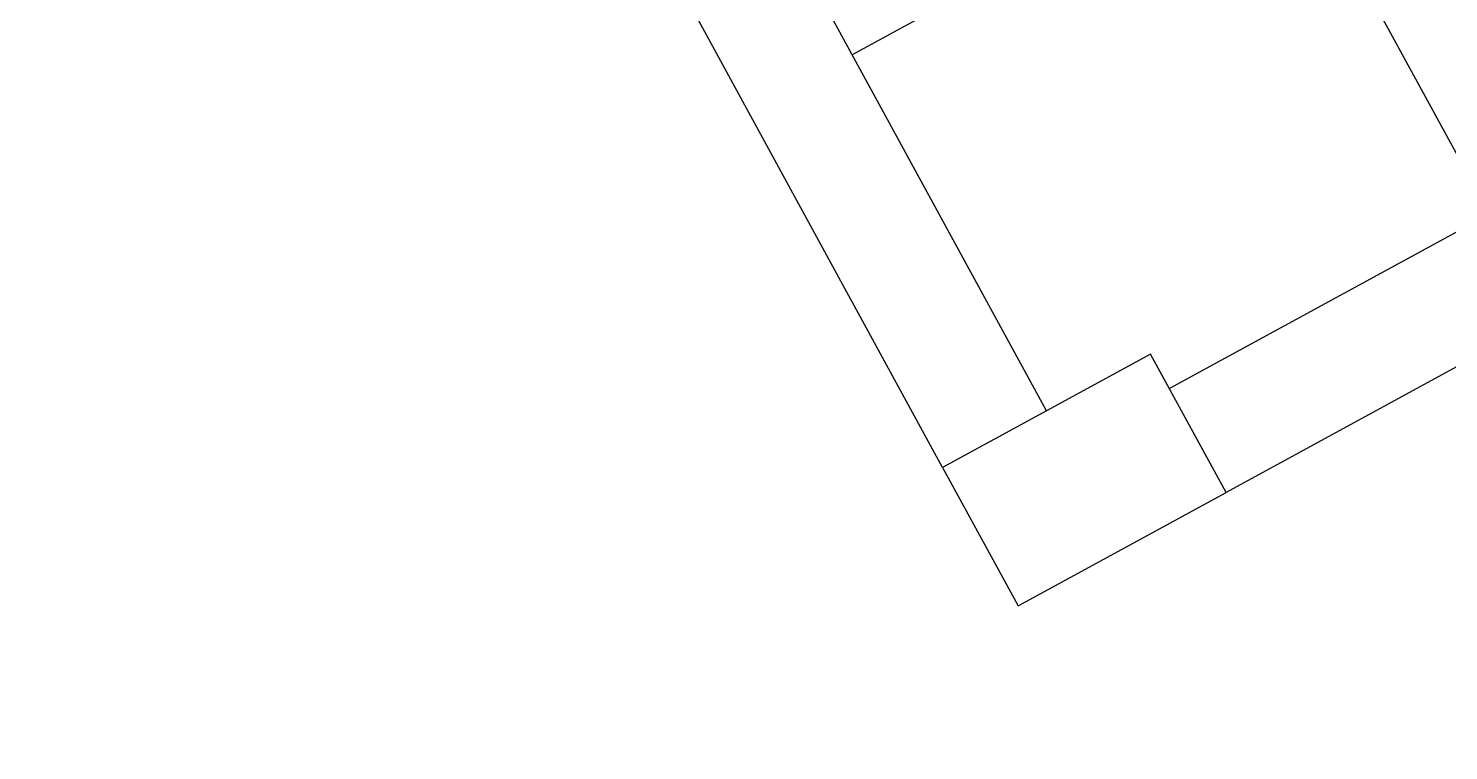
# Model space of a CAD drawing. Extents: x 622283 to 622521, y 9224861 to 9225135.
# Drawn here: x 622386.588 to 622388.387, y 9224974.889 to 9224975.805 of the extents above; entities that cross this region are included whole.
import ezdxf

# ---------------------------------------------------------------- set-up
doc = ezdxf.new("R2010")
doc.units = 0
doc.header["$PDMODE"] = 32
doc.header["$PDSIZE"] = 2.4
for name, color, linetype, lineweight in [('A-COTAS', 12, 'Continuous', 9), ('A-ESTRUTURA', 164, 'Continuous', 30), ('A-PAREDE', 5, 'Continuous', 30)]:
    doc.layers.add(name, color=color, linetype=linetype, lineweight=lineweight)
doc.layers.add('A-PISO', color=251, linetype='Continuous')
doc.layers.add('G_HACHURA', color=9, linetype='Continuous')
doc.layers.add('A_lay', color=7, linetype='Continuous', true_color=0x919191)
doc.styles.add('Century Gothic', font='arial.ttf')
doc.dimstyles.new('COTA_250', dxfattribs={"dimscale": 250, "dimtxt": 0.002, "dimasz": 0.00025, "dimexe": 0.00075, "dimexo": 0.00075, "dimgap": 0.0005, "dimtad": 1, "dimzin": 4, "dimdsep": 46, "dimtxsty": 'Century Gothic', "dimblk": 'PU-Tick', "dimcen": 0.001, "dimdle": 0.00075, "dimse1": 1, "dimse2": 1, "dimclrd": 256, "dimclre": 256, "dimclrt": 256, "dimadec": 0, "dimazin": 0, "dimtfac": 1, "dimtix": 1, "dimtmove": 0, "dimatfit": 3, "dimldrblk": 'DOT', "dimfxl": 1, "dimarcsym": 0})

# ---------------------------------------------------------------- blocks, each defined once
blk = doc.blocks.new('PU-Tick')
for p, q in [((0, -1), (0, 1)), ((1, 0), (-1, 0))]:
    blk.add_line(p, q)
at = {"color": 0, "linetype": 'ByBlock', "const_width": 0.15}
blk.add_lwpolyline([(-0.5, -0.5), (0.5, 0.5)], dxfattribs=at)
blk = doc.blocks.new('*D694')
at = {"layer": 'A-COTAS', "lineweight": -2, "transparency": 16777216}
blk.add_line((93.5139, 36.0128), (105.0639, 36.0128), dxfattribs=at)
at = {"layer": 'Defpoints', "color": 0, "transparency": 16777216}
for p in [(105.5639, 38.7052), (93.0139, 36.002), (105.5639, 36.0128)]:
    blk.add_point(p, dxfattribs=at)
at = {"layer": 'A-COTAS', "lineweight": -2, "transparency": 16777216, "xscale": 0.5, "yscale": 0.5, "zscale": 0.5, "rotation": 180}
blk.add_blockref('PU-Tick', (93.0139, 36.0128), dxfattribs=at)
at = {"layer": 'A-COTAS', "lineweight": -2, "transparency": 16777216, "xscale": 0.5, "yscale": 0.5, "zscale": 0.5}
blk.add_blockref('PU-Tick', (105.5639, 36.0128), dxfattribs=at)
at = {"layer": 'A-COTAS', "transparency": 16777216, "insert": (99.2889, 36.3931), "char_height": 0.5, "attachment_point": 5, "style": 'Century Gothic'}
blk.add_mtext('12.55', dxfattribs=at)
blk = doc.blocks.new('_Dot')
at = {"layer": 'G_HACHURA', "color": 0, "lineweight": -2}
blk.add_line((-0.5, 0), (-1, 0), dxfattribs=at)
at = {"layer": 'G_HACHURA', "color": 0, "const_width": 0.5}
blk.add_lwpolyline([(-0.25, 0, 1), (0.25, 0, 1)], format="xyb", close=True, dxfattribs=at)
blk = doc.blocks.new('*D695')
at = {"layer": 'A-COTAS', "lineweight": -2, "transparency": 16777216}
blk.add_line((106.0639, 36.0128), (117.0649, 36.0128), dxfattribs=at)
at = {"layer": 'Defpoints', "color": 0, "transparency": 16777216}
for p in [(117.5649, 39.752), (105.5639, 38.7052), (117.5649, 36.0128)]:
    blk.add_point(p, dxfattribs=at)
at = {"layer": 'A-COTAS', "lineweight": -2, "transparency": 16777216, "xscale": 0.5, "yscale": 0.5, "zscale": 0.5, "rotation": 180}
blk.add_blockref('PU-Tick', (105.5639, 36.0128), dxfattribs=at)
at = {"layer": 'A-COTAS', "lineweight": -2, "transparency": 16777216, "xscale": 0.5, "yscale": 0.5, "zscale": 0.5}
blk.add_blockref('PU-Tick', (117.5649, 36.0128), dxfattribs=at)
at = {"layer": 'A-COTAS', "transparency": 16777216, "insert": (111.5644, 36.3931), "char_height": 0.5, "attachment_point": 5, "style": 'Century Gothic'}
blk.add_mtext('12.00', dxfattribs=at)
blk = doc.blocks.new('Adminidtração')
at = {"layer": 'A_lay'}
h = blk.add_hatch(dxfattribs=at)
h.set_pattern_fill('ANSI37', color=256, scale=4.9, angle=45)
h.set_pattern_definition([(90, (-0.43, 0), (-0.6125, 6e-17), []), (180, (-0.43, 0), (-6e-17, -0.6125), [])])
h.paths.add_polyline_path([(207820.3417, 9278530.5822), (207820.3417, 9278530.5522), (207820.3417, 9278529.6522), (207822.9417, 9278529.6522), (207822.9417, 9278532.9522), (207822.8767, 9278532.9522), (207822.8467, 9278532.9522), (207821.4067, 9278532.9522), (207821.3767, 9278532.9522), (207821.2517, 9278532.9522), (207821.2517, 9278532.9522), (207821.2217, 9278532.9522), (207821.043, 9278532.9522), (207820.9747, 9278532.9522), (207820.8913, 9278532.9522), (207820.4217, 9278532.9522), (207820.3917, 9278532.9522), (207820.3417, 9278532.9522), (207820.3417, 9278532.0522), (207820.3417, 9278532.0222)])
at = {"layer": 'A-ESTRUTURA'}
blk.add_lwpolyline([(207820.1917, 9278529.8022), (207820.3917, 9278529.8022), (207820.3917, 9278529.5022), (207820.1917, 9278529.5022)], close=True, dxfattribs=at)
at = {"layer": 'A-PAREDE'}
for points in [[(207820.1917, 9278530.5522), (207820.1917, 9278529.8022)], [(207820.3417, 9278530.5522), (207820.3417, 9278529.8022)], [(207820.3917, 9278529.6522), (207822.9417, 9278529.6522)], [(207820.3917, 9278529.5022), (207825.6917, 9278529.5022)]]:
    blk.add_lwpolyline(points, dxfattribs=at)
blk = doc.blocks.new('A$Ce07cc1b0')
at = {"layer": 'A-PISO'}
h = blk.add_hatch(dxfattribs=at)
h.set_pattern_fill('AR-B88', color=256, scale=0.003)
h.set_pattern_definition([(0, (-2828.7659, -1360.46025), (0, 0.6096), []), (90, (-2828.7659, -1360.46025), (-0.3048, 0.6096), [0.6096, -0.6096])])
h.paths.add_polyline_path([(131.3657, 51.1514), (126.2197, 51.1514, -0.414623), (123.2176, 54.1536), (123.2203, 57.4287), (119.1203, 57.4287), (119.1229, 54.1542, -0.41428), (116.125, 51.1514), (92.8629, 51.1514), (92.8629, 45.152), (109.8649, 45.1517), (109.8649, 45.152), (109.9649, 45.152), (112.3649, 45.152), (112.3649, 45.152), (112.4649, 45.152), (114.8649, 45.1519), (114.8649, 45.152), (114.9649, 45.152), (131.3657, 45.1513)])
at = {"layer": 'A-PAREDE', "xscale": -1, "rotation": 359.9999999998639}
blk.add_blockref('Adminidtração', (207925.7556, -9278490.7971), dxfattribs=at)
at = {"layer": 'A-COTAS'}
for base, p1, p2, picture, middle in [((117.5649, 36.0128), (105.5639, 38.7052), (117.5649, 39.752), '*D695', (111.5644, 36.3931)), ((105.5639, 36.0128), (93.0139, 36.002), (105.5639, 38.7052), '*D694', (99.2889, 36.3931))]:
    dim = blk.add_linear_dim(base=base, p1=p1, p2=p2, dimstyle='COTA_250', override={"dimasz": 0.002, "dimdle": 0.001}, dxfattribs=at)
    dim.commit()
    dim.dimension.update_dxf_attribs({"geometry": picture, "text_midpoint": middle})

msp = doc.modelspace()

# ---------------------------------------------------------------- block references
at = {"rotation": 298.6104596680653}
msp.add_blockref('A$Ce07cc1b0', (622303.3134, 9225049.2129), dxfattribs=at)

doc.saveas('drawing.dxf')
